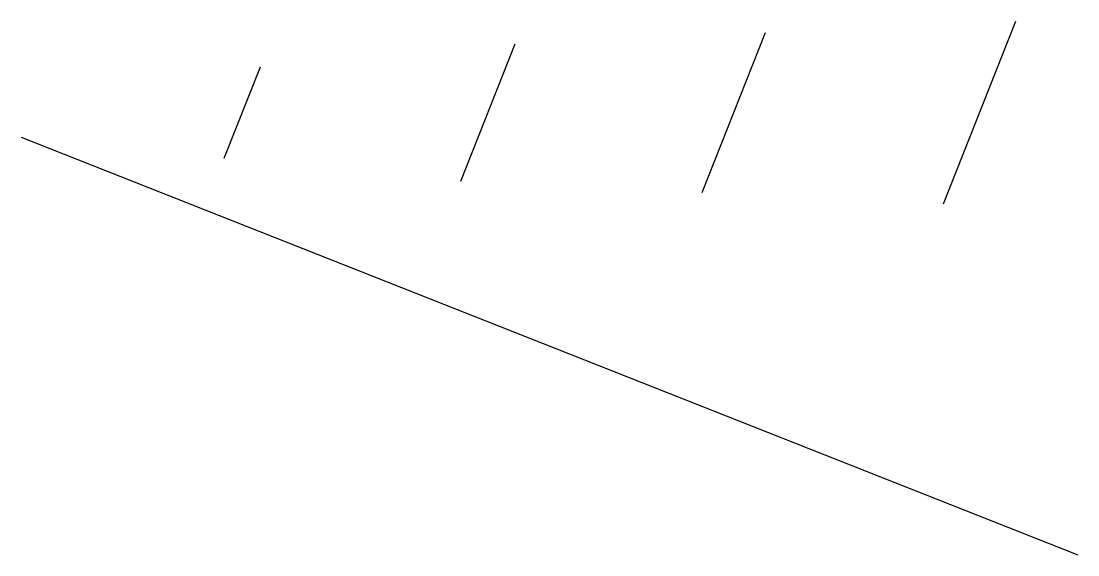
# Model space of a CAD drawing. Header units: millimetres. Extents: x 1 to 44, y 2 to 23.7.
import ezdxf

# ---------------------------------------------------------------- set-up
doc = ezdxf.new("R2010")
doc.units = ezdxf.units.MM
doc.layers.get('0').update_dxf_attribs({"lineweight": 25, "true_color": 0xffffff})

msp = doc.modelspace()

# ---------------------------------------------------------------- linework, layer by layer
for p, q in [((38.529, 16.28), (41.471, 23.72)), ((28.713, 16.745), (31.287, 23.255)), ((18.897, 17.21), (21.103, 22.79)), ((9.265, 18.14), (10.735, 21.86)), ((1, 19), (44, 2))]:
    msp.add_line(p, q)

doc.saveas('drawing.dxf')
